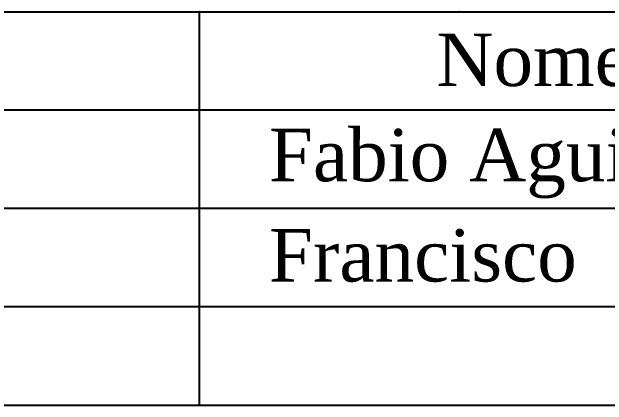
# Model space of a CAD drawing. Extents: x -6357 to -2157, y -7646 to -1706.
# Drawn here: x -5456 to -4888, y -7546 to -7171 of the extents above; entities that cross this region are included whole.
import ezdxf

# ---------------------------------------------------------------- set-up
doc = ezdxf.new("R2010")
doc.units = 0
doc.header["$LTSCALE"] = 30
doc.header["$MEASUREMENT"] = 0
doc.layers.add('FINA', color=7, linetype='CONTINUOUS')
doc.styles.add('FA', font='TIMES.TTF')

msp = doc.modelspace()

# ---------------------------------------------------------------- linework, layer by layer
at = {"layer": 'FINA'}
for p, q in [((-6001.073, -7170.746), (-2257.073, -7170.746)), ((-5277.006, -7170.746), (-5277.006, -7545.746)), ((-3320.806, -7264.496), (-6001.073, -7264.496)), ((-3320.806, -7358.246), (-6001.073, -7358.246)), ((-3972.873, -7451.996), (-6001.073, -7451.996)), ((-6001.073, -7545.746), (-2257.073, -7545.746))]:
    msp.add_line(p, q, dxfattribs=at)
for p in [(-5277.006, -7170.746), (-5029.073, -7170.746)]:
    msp.add_point(p, dxfattribs=at)

# ---------------------------------------------------------------- texts
at = {"layer": 'FINA', "style": 'FA'}
for s, p in [('Nome', (-5050.893, -7241.388)), ('Fabio Aguiar', (-5210.499, -7332.24)), ('Francisco', (-5210.499, -7427.884))]:
    msp.add_text(s, height=50, dxfattribs=at).set_placement(p)

doc.saveas('drawing.dxf')
